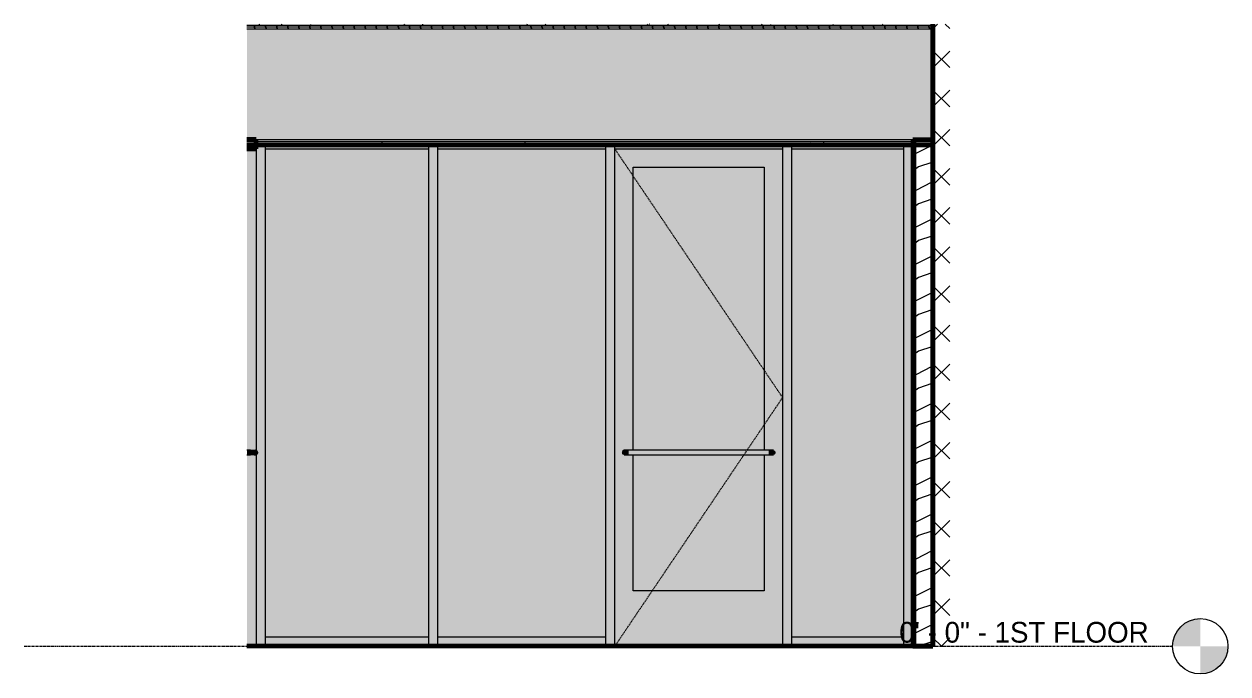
# Model space of a CAD drawing. Header units: inches. Extents: x -3547 to 1672, y -48 to 208.
# Drawn here: x -161.3 to 99.9, y -6 to 134.9 of the extents above; entities that cross this region are included whole.
import ezdxf

# ---------------------------------------------------------------- set-up
doc = ezdxf.new("R2010")
doc.units = ezdxf.units.IN
doc.header["$MEASUREMENT"] = 0
for name, pattern in [('Aligning Line 1_8_', [0.25, 0.125, -0.125]), ('Dash 1_16_', [0.125, 0.0625, -0.0625]), ('Grid Line 1_2_', [0.875, 0.5, -0.125, 0.125, -0.125])]:
    doc.linetypes.add(name, pattern=pattern)
for name, color, linetype, lineweight in [('0-2', 9, 'Continuous', 5), ('0-3', 165, 'Continuous', 5), ('0-4', 10, 'Continuous', 5), ('A-DOOR', 31, 'Continuous', 18), ('A-DOOR-1', 31, 'Dash 1_16_', 9), ('A-DOOR-2', 31, 'Continuous', 9), ('A-DOOR-FRAM', 31, 'Continuous', 9), ('A-DOOR-FRAM-1', 31, 'Continuous', 18), ('A-DOOR-GLAZ-1', 31, 'Continuous', 18), ('A-FLOR-5', 250, 'Continuous', 60), ('A-FLOR-7', 21, 'Continuous', 5), ('A-FLOR-8', 251, 'Continuous', 5), ('A-FLOR-LEVL', 51, 'Continuous', 9), ('A-FLOR-LEVL-1', 51, 'Grid Line 1_2_', 9), ('A-FLOR-LEVL-2', 151, 'Continuous', 9), ('A-FLOR-LEVL-3', 147, 'Continuous', 9), ('A-FLOR-MCUT-1', 7, 'Continuous', 18), ('A-FLOR-PATT-1', 253, 'Continuous', 9), ('A-FLOR-PATT-2', 90, 'Continuous', 9), ('A-GLAZ-CURT', 52, 'Continuous', 9), ('A-GLAZ-CWMG', 51, 'Continuous', 9), ('A-GLAZ-CWMG-1', 51, 'Continuous', 60), ('A-WALL', 113, 'Continuous', 18), ('A-WALL-5', 250, 'Continuous', 60), ('A-WALL-6', 113, 'Continuous', 60), ('A-WALL-PATT-2', 111, 'Continuous', 9), ('A-WALL-PATT-3', 252, 'Continuous', 9), ('G-ANNO-SYMB', 111, 'Aligning Line 1_8_', 9), ('G-ANNO-SYMB-1', 147, 'Aligning Line 1_8_', 9)]:
    doc.layers.add(name, color=color, linetype=linetype, lineweight=lineweight)
doc.styles.add('Century Gothic', font='ufonts.com_century-gothic.ttf', dxfattribs={"height": 4.5})

# ---------------------------------------------------------------- blocks, each defined once
blk = doc.blocks.new('Level - Level Head - Circle-V20-Elevation 5 - a')
at = {"layer": 'A-FLOR-LEVL'}
h = blk.add_hatch(color=256, dxfattribs=at)
edge = h.paths.add_edge_path(flags=0)
edge.add_line((11484.98, 0), (11478.98, 0))
edge.add_arc((11484.98, 0), 6, 90, 180, ccw=False)
edge.add_line((11484.98, 6), (11484.98, 0))
h = blk.add_hatch(color=256, dxfattribs=at)
edge = h.paths.add_edge_path(flags=0)
edge.add_line((11484.98, -6), (11484.98, 0))
edge.add_line((11484.98, 0), (11490.98, 0))
edge.add_arc((11484.98, 0), 6, 270, 360, ccw=False)
at = {"layer": 'A-FLOR-LEVL-2'}
blk.add_circle((11484.98, 0), 6, dxfattribs=at)
blk = doc.blocks.new('CTR - 2nd Phase_rvt-5-Elevation 5 - a')
at = {"layer": 'A-FLOR-LEVL-1'}
blk.add_line((11229.79, 0), (11478.98, 0), dxfattribs=at)
at = {"layer": '0-2'}
blk.add_blockref('Level - Level Head - Circle-V20-Elevation 5 - a', (0, 0), dxfattribs=at)
at = {"layer": 'A-FLOR-LEVL', "insert": (11419.67, 5.28), "char_height": 4.5, "width": 64.9935, "attachment_point": 1, "style": 'Century Gothic'}
blk.add_mtext('0\' - 0" - 1ST FLOOR', dxfattribs=at)
blk = doc.blocks.new('Level - Level Head - Circle-V21-Elevation 5 - a')
at = {"layer": 'A-FLOR-LEVL'}
h = blk.add_hatch(color=256, dxfattribs=at)
edge = h.paths.add_edge_path(flags=0)
edge.add_line((11484.98, 0), (11478.98, 0))
edge.add_arc((11484.98, 0), 6, 90, 180, ccw=False)
edge.add_line((11484.98, 6), (11484.98, 0))
h = blk.add_hatch(color=256, dxfattribs=at)
edge = h.paths.add_edge_path(flags=0)
edge.add_line((11484.98, -6), (11484.98, 0))
edge.add_line((11484.98, 0), (11490.98, 0))
edge.add_arc((11484.98, 0), 6, 270, 360, ccw=False)
at = {"layer": 'A-FLOR-LEVL-3'}
blk.add_circle((11484.98, 0), 6, dxfattribs=at)
blk = doc.blocks.new('CTR - 1st Phase - Unit Layouts_rvt-5-Elevation 5 - a')
at = {"layer": 'A-FLOR-LEVL-1'}
blk.add_line((11229.79, 0), (11478.98, 0), dxfattribs=at)
at = {"layer": '0-3'}
blk.add_blockref('Level - Level Head - Circle-V21-Elevation 5 - a', (0, 0), dxfattribs=at)
at = {"layer": 'A-FLOR-LEVL', "insert": (11419.67, 5.28), "char_height": 4.5, "width": 64.9935, "attachment_point": 1, "style": 'Century Gothic'}
blk.add_mtext('0\' - 0" - 1ST FLOOR', dxfattribs=at)
blk = doc.blocks.new('CTR  - Topography_rvt-5-Elevation 5 - a')
at = {"layer": 'A-FLOR-LEVL-1'}
blk.add_line((11229.79, 0), (11478.98, 0), dxfattribs=at)
at = {"layer": 'G-ANNO-SYMB-1'}
blk.add_line((11278.15, 0), (11430.61, 0), dxfattribs=at)
at = {"layer": '0-3'}
blk.add_blockref('Level - Level Head - Circle-V21-Elevation 5 - a', (0, 0), dxfattribs=at)
at = {"layer": 'A-FLOR-LEVL', "insert": (11419.67, 5.28), "char_height": 4.5, "width": 64.9935, "attachment_point": 1, "style": 'Century Gothic'}
blk.add_mtext('0\' - 0" - 1ST FLOOR', dxfattribs=at)
blk = doc.blocks.new('CTR - 1st Phase - Shell_rvt-5-Elevation 5 - a')
at = {"layer": 'A-FLOR-7'}
blk.add_hatch(color=256, dxfattribs=at).paths.add_polyline_path([(11426.99, 109.87), (11426.99, 133.87), (11278.15, 133.87), (11278.15, 109.87), (11354.38, 109.87)], flags=0)
at = {"layer": 'A-FLOR-8'}
blk.add_hatch(color=256, dxfattribs=at).paths.add_polyline_path([(11354.38, 109.37), (11426.99, 109.37), (11426.99, 109.87), (11278.15, 109.87), (11278.15, 109.37), (11319.56, 109.37)], flags=0)
at = {"layer": 'A-FLOR-PATT-1'}
h = blk.add_hatch(dxfattribs=at)
h.set_pattern_fill('FP_12', color=256, style=0, pattern_type=2)
h.set_pattern_definition([(0, (11348.647, 0), (7.68, 1.92), [0.634, -5.126, 0.634, -5.126, -30.72]), (0, (11348.647, 0), (7.68, 1.92), [-11.52, 0.634, -10.886, 0.634, -5.126, -13.44]), (0, (11348.647, 0), (7.68, 1.92), [-28.8, 0.634, -3.206, 0.634, -8.966]), (120, (11351.527, 0.96), (-5.502769, 5.691075), [0.634, -5.126, 0.634, -5.126, -30.72]), (120, (11351.527, 0.96), (-5.502769, 5.691075), [-11.52, 0.634, -10.886, 0.634, -5.126, -13.44]), (120, (11351.527, 0.96), (-5.502769, 5.691075), [-28.8, 0.634, -3.206, 0.634, -8.966]), (240, (11352.487, 4.8), (-2.17723, -7.611075), [0.634, -5.126, 0.634, -5.126, -30.72]), (240, (11352.487, 4.8), (-2.17723, -7.611075), [-11.52, 0.634, -10.886, 0.634, -5.126, -13.44]), (240, (11352.487, 4.8), (-2.17723, -7.611075), [-28.8, 0.634, -3.206, 0.634, -8.966])])
h.paths.add_polyline_path([(11278.15, 134.62), (11426.99, 134.62), (11426.99, 134.94), (11278.15, 134.94)], flags=0)
h = blk.add_hatch(dxfattribs=at)
h.set_pattern_fill('FP_13', color=256, style=0, pattern_type=2)
h.set_pattern_definition([(0, (11348.647, 0), (0, 2.399), []), (315, (11348.647, 0), (2.398506, 0), [3.393, -3.393]), (45, (11348.647, 0), (2.398506, 0), [3.393, -3.393])])
h.paths.add_polyline_path([(11354.38, 133.87), (11426.99, 133.87), (11426.99, 134.62), (11278.15, 134.62), (11278.15, 133.87)], flags=0)
at = {"layer": 'A-FLOR-PATT-2'}
h = blk.add_hatch(dxfattribs=at)
h.set_pattern_fill('FP_11', color=256, style=0, pattern_type=2)
h.set_pattern_definition([(0, (11348.647, 0), (15.36, 3.84), [0.634, -10.886, 0.634, -10.886, -61.44]), (0, (11348.647, 0), (15.36, 3.84), [-23.04, 0.634, -22.406, 0.634, -10.886, -26.88]), (0, (11348.647, 0), (15.36, 3.84), [-57.6, 0.634, -7.046, 0.634, -18.566]), (120, (11354.407, 1.92), (-11.00554, 11.38215), [0.634, -10.886, 0.634, -10.886, -61.44]), (120, (11354.407, 1.92), (-11.00554, 11.38215), [-23.04, 0.634, -22.406, 0.634, -10.886, -26.88]), (120, (11354.407, 1.92), (-11.00554, 11.38215), [-57.6, 0.634, -7.046, 0.634, -18.566]), (240, (11356.327, 9.6), (-4.35446, -15.22215), [0.634, -10.886, 0.634, -10.886, -61.44]), (240, (11356.327, 9.6), (-4.35446, -15.22215), [-23.04, 0.634, -22.406, 0.634, -10.886, -26.88]), (240, (11356.327, 9.6), (-4.35446, -15.22215), [-57.6, 0.634, -7.046, 0.634, -18.566])])
h.paths.add_polyline_path([(11355.96, 108.75), (11426.99, 108.75), (11426.99, 109.37), (11278.15, 109.37), (11278.15, 108.75), (11354.38, 108.75)], flags=0)
at = {"layer": 'A-FLOR-5'}
for p, q in [((11426.99, 108.75), (11426.99, 134.94)), ((11278.15, 108.75), (11426.99, 108.75)), ((11426.99, 0), (11278.15, 0)), ((11426.99, 0), (11426.99, 0))]:
    blk.add_line(p, q, dxfattribs=at)
at = {"layer": 'A-FLOR-LEVL-1'}
blk.add_line((11229.79, 0), (11478.98, 0), dxfattribs=at)
at = {"layer": 'A-FLOR-MCUT-1'}
for p, q in [((11426.99, 134.62), (11278.15, 134.62)), ((11426.99, 133.87), (11278.15, 133.87)), ((11426.99, 109.87), (11278.15, 109.87)), ((11426.99, 109.37), (11278.15, 109.37))]:
    blk.add_line(p, q, dxfattribs=at)
at = {"layer": 'G-ANNO-SYMB-1'}
blk.add_line((11278.15, 0), (11430.61, 0), dxfattribs=at)
at = {"layer": '0-3'}
blk.add_blockref('Level - Level Head - Circle-V21-Elevation 5 - a', (0, 0), dxfattribs=at)
at = {"layer": 'A-FLOR-LEVL', "insert": (11419.67, 5.28), "char_height": 4.5, "width": 64.9935, "attachment_point": 1, "style": 'Century Gothic'}
blk.add_mtext('0\' - 0" - 1ST FLOOR', dxfattribs=at)
blk = doc.blocks.new('CTR - 1st Phase -Stairs _ Elevators_rvt-5-Elevation 5 - a')
at = {"layer": 'A-WALL-PATT-3'}
h = blk.add_hatch(dxfattribs=at)
h.set_pattern_fill('FP_14', color=256, style=0, pattern_type=2)
h.set_pattern_definition([(45, (11348.647, 0), (-4.24264, 4.24264), []), (135, (11348.647, 0), (-4.24264, -4.24264), [])])
h.paths.add_polyline_path([(11430.61, 0), (11430.61, 134.94), (11426.99, 134.94), (11426.99, 0)], flags=0)
at = {"layer": 'A-FLOR-LEVL-1'}
blk.add_line((11229.79, 0), (11478.98, 0), dxfattribs=at)
at = {"layer": 'A-WALL-5'}
blk.add_line((11426.99, 134.94), (11426.99, 0), dxfattribs=at)
at = {"layer": '0-3'}
blk.add_blockref('Level - Level Head - Circle-V21-Elevation 5 - a', (0, 0), dxfattribs=at)
at = {"layer": 'A-FLOR-LEVL', "insert": (11419.67, 5.28), "char_height": 4.5, "width": 64.9935, "attachment_point": 1, "style": 'Century Gothic'}
blk.add_mtext('0\' - 0" - 1ST FLOOR', dxfattribs=at)
blk = doc.blocks.new('Storefront_Entry_Door-_Single_7051 - Store Front Single Door-2030641-Elevation 5 - a')
at = {"layer": 'A-DOOR-2'}
for points in [[(11278.91, 42), (11278.91, 42.5), (11278.15, 42.48), (11278.15, 42)], [(11278.91, 41.5), (11278.91, 42), (11278.15, 42), (11278.15, 41.5), (11278.75, 41.5)], [(11278.91, 41.5), (11279.02, 41.52), (11279.87, 41.52), (11279.74, 41.56), (11279.69, 41.56), (11279.58, 41.64), (11279.56, 41.65), (11279.54, 41.7), (11279.48, 41.75), (11279.43, 41.87), (11279.41, 42), (11278.91, 42), (11278.91, 41.51)], [(11279.91, 41.5), (11280.27, 41.65), (11280.41, 42), (11280.27, 42.35), (11279.91, 42.5), (11279.56, 42.35), (11279.41, 42), (11279.56, 41.65)]]:
    blk.add_hatch(color=256, dxfattribs=at).paths.add_polyline_path(points, flags=0)
h = blk.add_hatch(color=256, dxfattribs=at)
h.paths.add_polyline_path([(11279.66, 42.43), (11279.66, 42.45), (11279.67, 42.43)], flags=0)
h.paths.add_polyline_path([(11279.14, 42), (11279.41, 42), (11279.45, 42.17), (11279.51, 42.29), (11279.62, 42.4), (11279.71, 42.45), (11279.8, 42.5), (11278.91, 42.48), (11278.91, 42), (11279.12, 42)], flags=0)
for p, q in [((11278.91, 42.5), (11278.15, 42.5)), ((11278.15, 41.5), (11278.91, 41.5))]:
    blk.add_line(p, q, dxfattribs=at)
at = {"layer": 'A-DOOR-2', "flags": 128}
for points in [[(11278.91, 42.5), (11278.95, 42.5), (11278.99, 42.5), (11279.03, 42.5), (11279.07, 42.5), (11279.11, 42.5), (11279.15, 42.5), (11279.19, 42.5), (11279.23, 42.5), (11279.27, 42.5), (11279.3, 42.5), (11279.34, 42.5), (11279.38, 42.5), (11279.41, 42.5), (11279.45, 42.5), (11279.48, 42.5), (11279.51, 42.5), (11279.54, 42.5), (11279.57, 42.5), (11279.6, 42.5), (11279.63, 42.5), (11279.66, 42.5), (11279.69, 42.5), (11279.71, 42.5), (11279.73, 42.5), (11279.76, 42.5), (11279.78, 42.5), (11279.8, 42.5), (11279.81, 42.5), (11279.83, 42.5), (11279.85, 42.5), (11279.86, 42.5), (11279.87, 42.5), (11279.88, 42.5), (11279.89, 42.5), (11279.9, 42.5), (11279.91, 42.5), (11279.91, 42.5)], [(11279.91, 42.5), (11279.93, 42.5), (11279.95, 42.5), (11279.97, 42.5), (11279.99, 42.49), (11280.01, 42.49), (11280.03, 42.49), (11280.05, 42.48), (11280.07, 42.47), (11280.09, 42.47), (11280.11, 42.46), (11280.13, 42.45), (11280.15, 42.44), (11280.16, 42.43), (11280.18, 42.42), (11280.2, 42.41), (11280.21, 42.4), (11280.23, 42.39), (11280.24, 42.38), (11280.26, 42.36)], [(11280.27, 42.35), (11280.29, 42.33), (11280.3, 42.32), (11280.31, 42.3), (11280.32, 42.29), (11280.34, 42.27), (11280.35, 42.25), (11280.36, 42.24), (11280.36, 42.22), (11280.37, 42.2), (11280.38, 42.18), (11280.39, 42.16), (11280.39, 42.14), (11280.4, 42.12), (11280.4, 42.1), (11280.41, 42.08), (11280.41, 42.07), (11280.41, 42.05), (11280.41, 42.03), (11280.41, 42.01)], [(11280.41, 42), (11280.41, 41.98), (11280.41, 41.96), (11280.41, 41.94), (11280.41, 41.92), (11280.4, 41.9), (11280.4, 41.88), (11280.39, 41.86), (11280.39, 41.84), (11280.38, 41.82), (11280.37, 41.81), (11280.37, 41.79), (11280.36, 41.77), (11280.35, 41.75), (11280.34, 41.73), (11280.33, 41.72), (11280.32, 41.7), (11280.3, 41.69), (11280.29, 41.67), (11280.28, 41.66)], [(11279.91, 41.5), (11279.91, 41.5), (11279.9, 41.5), (11279.89, 41.5), (11279.89, 41.5), (11279.88, 41.5), (11279.86, 41.5), (11279.85, 41.5), (11279.84, 41.5), (11279.82, 41.5), (11279.8, 41.5), (11279.78, 41.5), (11279.76, 41.5), (11279.74, 41.5), (11279.72, 41.5), (11279.69, 41.5), (11279.67, 41.5), (11279.64, 41.5), (11279.61, 41.5), (11279.58, 41.5), (11279.55, 41.5), (11279.52, 41.5), (11279.49, 41.5), (11279.45, 41.5), (11279.42, 41.5), (11279.39, 41.5), (11279.35, 41.5), (11279.31, 41.5), (11279.28, 41.5), (11279.24, 41.5), (11279.2, 41.5), (11279.16, 41.5), (11279.12, 41.5), (11279.08, 41.5), (11279.04, 41.5), (11279.01, 41.5), (11278.97, 41.5), (11278.93, 41.5), (11278.91, 41.5)], [(11280.26, 41.64), (11280.25, 41.63), (11280.23, 41.61), (11280.22, 41.6), (11280.2, 41.59), (11280.18, 41.58), (11280.17, 41.57), (11280.15, 41.56), (11280.13, 41.55), (11280.11, 41.54), (11280.1, 41.53), (11280.08, 41.53), (11280.06, 41.52), (11280.04, 41.52), (11280.02, 41.51), (11280, 41.51), (11279.98, 41.5), (11279.96, 41.5), (11279.94, 41.5), (11279.92, 41.5)]]:
    blk.add_lwpolyline(points, dxfattribs=at)
at = {"layer": 'A-DOOR-2'}
for start, end in [(0, 180), (180, 360)]:
    blk.add_arc((11279.91, 42), 0.5, start, end, dxfattribs=at)
blk = doc.blocks.new('Rectangular Mullion - 2_ x 4_ rectangular-1892388-Elevation 5 - a')
at = {"layer": 'A-GLAZ-CWMG'}
blk.add_hatch(color=256, dxfattribs=at).paths.add_polyline_path([(11280.16, 107.88), (11280.16, 108.75), (11278.15, 108.75), (11278.15, 107.88)], flags=0)
at = {"layer": 'A-GLAZ-CWMG-1'}
for p, q in [((11280.16, 109.88), (11278.15, 109.88)), ((11280.16, 107.88), (11280.16, 109.88)), ((11278.15, 107.88), (11280.16, 107.88))]:
    blk.add_line(p, q, dxfattribs=at)
blk = doc.blocks.new('Rectangular Mullion - 2_ x 4_ rectangular-2030640-Elevation 5 - a')
at = {"layer": 'A-GLAZ-CWMG'}
h = blk.add_hatch(color=256, dxfattribs=at)
h.paths.add_polyline_path([(11280.16, 0), (11280.15, 41.6), (11279.89, 41.51), (11279.86, 41.52), (11279.55, 41.5), (11278.91, 41.5), (11278.15, 41.5), (11278.15, 0)], flags=0)
h.paths.add_polyline_path([(11279.79, 41.55), (11279.67, 41.58), (11279.69, 41.56), (11279.78, 41.55)], flags=0)
h.paths.add_polyline_path([(11279.55, 41.58), (11279.48, 41.75), (11279.52, 41.74), (11279.41, 42), (11279.44, 41.85), (11279.52, 41.65)], flags=0)
h.paths.add_polyline_path([(11279.56, 42.35), (11279.91, 42.5), (11280.16, 42.4), (11280.16, 107.88), (11278.15, 107.88), (11278.15, 42.5), (11279.74, 42.48), (11279.64, 42.43), (11279.62, 42.4), (11279.6, 42.38)], flags=0)
h.paths.add_polyline_path([(11279.41, 42), (11279.51, 42.29), (11279.47, 42.22), (11279.42, 42.07)], flags=0)
h.paths.add_polyline_path([(11279.66, 42.43), (11279.71, 42.47), (11279.71, 42.45), (11279.67, 42.43)], flags=0)
for p, q in [((11280.16, 107.88), (11280.16, 42.4)), ((11280.16, 41.6), (11280.16, 0))]:
    blk.add_line(p, q, dxfattribs=at)
blk = doc.blocks.new('System Panel - Glazed-2030649-Elevation 5 - a')
at = {"layer": 'A-GLAZ-CURT'}
blk.add_hatch(color=256, dxfattribs=at).paths.add_polyline_path([(11317.56, 2), (11317.56, 107.88), (11282.16, 107.88), (11282.16, 2), (11316.27, 2)], flags=0)
blk = doc.blocks.new('Rectangular Mullion - 2_ x 4_ rectangular-2088884-Elevation 5 - a')
at = {"layer": 'A-GLAZ-CWMG'}
blk.add_hatch(color=256, dxfattribs=at).paths.add_polyline_path([(11420.61, 107.88), (11420.61, 108.75), (11396.36, 108.75), (11396.36, 107.88)], flags=0)
for p, q in [((11396.36, 107.88), (11396.36, 108.75)), ((11396.36, 107.88), (11420.61, 107.88)), ((11420.61, 108.75), (11420.61, 107.88))]:
    blk.add_line(p, q, dxfattribs=at)
blk = doc.blocks.new('Rectangular Mullion - 2_ x 4_ rectangular-1890816-Elevation 5 - a')
at = {"layer": 'A-GLAZ-CWMG'}
blk.add_hatch(color=256, dxfattribs=at).paths.add_polyline_path([(11282.16, 0), (11317.56, 0), (11317.56, 2), (11282.16, 2)], flags=0)
for p, q in [((11282.16, 0), (11282.16, 2)), ((11317.56, 2), (11282.16, 2)), ((11317.56, 2), (11317.56, 0))]:
    blk.add_line(p, q, dxfattribs=at)
blk = doc.blocks.new('Rectangular Mullion - 2_ x 4_ rectangular-2030642-Elevation 5 - a')
at = {"layer": 'A-GLAZ-CWMG'}
blk.add_hatch(color=256, dxfattribs=at).paths.add_polyline_path([(11420.61, 0), (11422.61, 0), (11422.61, 108.75), (11420.61, 108.75), (11420.61, 67.47)], flags=0)
blk.add_line((11420.61, 108.75), (11420.61, 0), dxfattribs=at)
blk = doc.blocks.new('Rectangular Mullion - 2_ x 4_ rectangular-2030650-Elevation 5 - a')
at = {"layer": 'A-GLAZ-CWMG'}
blk.add_hatch(color=256, dxfattribs=at).paths.add_polyline_path([(11280.16, 0), (11282.16, 0), (11282.16, 108.75), (11280.16, 108.75), (11280.16, 42.4), (11280.27, 42.35), (11280.41, 42), (11280.27, 41.65), (11280.16, 41.6), (11280.16, 33.73)], flags=0)
blk.add_line((11282.16, 0), (11282.16, 108.75), dxfattribs=at)
blk = doc.blocks.new('Storefront_Entry_Door-_Single_7051 - Store Front Single Door-2030651-Elevation 5 - a')
at = {"layer": 'A-DOOR'}
for points in [[(11360.96, 41.5), (11360.96, 42), (11359.46, 42), (11359.5, 41.81), (11359.55, 41.73), (11359.63, 41.63), (11359.77, 41.54), (11359.91, 41.51), (11360.03, 41.51), (11360.15, 41.5), (11360.89, 41.52), (11360.93, 41.51)], [(11360.96, 42), (11360.96, 42.5), (11360.33, 42.5), (11359.86, 42.48), (11359.73, 42.43), (11359.55, 42.28), (11359.5, 42.19), (11359.48, 42.13), (11359.48, 42), (11360.93, 42)], [(11382.97, 42), (11391.36, 42), (11391.36, 42.5), (11360.96, 42.48), (11360.96, 42), (11373.44, 42)], [(11382.97, 41.5), (11391.36, 41.52), (11391.36, 42), (11360.96, 42), (11360.96, 41.5), (11373.44, 41.5)], [(11391.36, 42), (11392.86, 42), (11392.81, 42.21), (11392.76, 42.29), (11392.66, 42.39), (11392.59, 42.44), (11392.43, 42.49), (11392.29, 42.49), (11392.19, 42.49), (11391.65, 42.49), (11391.36, 42.48), (11391.36, 42.13)], [(11392.36, 41.5), (11392.52, 41.53), (11392.66, 41.6), (11392.76, 41.71), (11392.82, 41.81), (11392.84, 41.87), (11392.84, 42), (11391.36, 42), (11391.36, 41.5), (11391.59, 41.51), (11392.34, 41.5)]]:
    blk.add_hatch(color=256, dxfattribs=at).paths.add_polyline_path(points, flags=0)
at = {"layer": 'A-DOOR-FRAM-1'}
h = blk.add_hatch(color=256, dxfattribs=at)
h.paths.add_polyline_path([(11390.36, 0), (11394.36, 0), (11394.36, 107.88), (11357.96, 107.88), (11357.96, 0), (11373.44, 0)], flags=0)
h.paths.add_polyline_path([(11361.96, 12), (11361.96, 41.5), (11360.62, 41.52), (11360.31, 41.51), (11360.11, 41.51), (11360.03, 41.51), (11359.91, 41.51), (11359.75, 41.55), (11359.71, 41.57), (11359.6, 41.66), (11359.5, 41.81), (11359.48, 41.87), (11359.46, 42), (11359.5, 42.19), (11359.58, 42.31), (11359.61, 42.35), (11359.75, 42.44), (11359.79, 42.46), (11359.96, 42.49), (11360.51, 42.5), (11360.96, 42.5), (11361.96, 42.5), (11361.96, 103.88), (11390.36, 103.88), (11390.36, 42.5), (11392.5, 42.48), (11392.63, 42.41), (11392.76, 42.29), (11392.82, 42.19), (11392.84, 42.13), (11392.86, 42), (11392.82, 41.81), (11392.76, 41.71), (11392.71, 41.65), (11392.59, 41.56), (11392.43, 41.51), (11392.28, 41.51), (11392.19, 41.51), (11391.65, 41.51), (11391.3, 41.5), (11390.36, 41.5), (11390.36, 12), (11373.44, 12)], flags=0)
at = {"layer": 'A-DOOR-GLAZ-1'}
h = blk.add_hatch(color=256, dxfattribs=at)
h.paths.add_polyline_path([(11390.36, 12), (11390.36, 41.5), (11361.96, 41.5), (11361.96, 12), (11373.44, 12)], flags=0)
h.paths.add_polyline_path([(11387.73, 42.5), (11390.36, 42.5), (11390.36, 103.88), (11361.96, 103.88), (11361.96, 42.5), (11382.97, 42.5)], flags=0)
at = {"layer": 'A-DOOR-1'}
for p, q in [((11394.36, 53.94), (11357.96, 107.88)), ((11357.96, 0), (11394.36, 53.94))]:
    blk.add_line(p, q, dxfattribs=at)
at = {"layer": 'A-DOOR-2'}
for p, q in [((11391.36, 42.5), (11360.96, 42.5)), ((11360.96, 41.5), (11391.36, 41.5))]:
    blk.add_line(p, q, dxfattribs=at)
at = {"layer": 'A-DOOR-2', "flags": 128}
for points in [[(11360.96, 42.5), (11360.42, 42.5), (11360.05, 42.5), (11359.96, 42.5)], [(11392.36, 42.5), (11392.2, 42.5), (11391.78, 42.5), (11391.36, 42.5)], [(11359.96, 41.5), (11360.12, 41.5), (11360.54, 41.5), (11360.96, 41.5)], [(11391.36, 41.5), (11391.9, 41.5), (11392.27, 41.5), (11392.36, 41.5)]]:
    blk.add_lwpolyline(points, dxfattribs=at)
at = {"layer": 'A-DOOR-2'}
blk.add_arc((11359.96, 42), 0.5, 86.1684, 135, dxfattribs=at)
at = {"layer": 'A-DOOR-FRAM'}
for p, q in [((11361.96, 42.5), (11361.96, 103.88)), ((11361.96, 103.88), (11390.36, 103.88)), ((11390.36, 103.88), (11390.36, 42.5)), ((11361.96, 12), (11361.96, 41.5)), ((11390.36, 41.5), (11390.36, 12)), ((11390.36, 12), (11361.96, 12))]:
    blk.add_line(p, q, dxfattribs=at)
blk = doc.blocks.new('Rectangular Mullion - 2_ x 4_ rectangular-1890806-Elevation 5 - a')
at = {"layer": 'A-GLAZ-CWMG'}
blk.add_hatch(color=256, dxfattribs=at).paths.add_polyline_path([(11354.38, 107.88), (11355.96, 107.88), (11355.96, 108.75), (11319.56, 108.75), (11319.56, 107.88)], flags=0)
for p, q in [((11319.56, 107.88), (11319.56, 108.75)), ((11319.56, 107.88), (11355.96, 107.88)), ((11355.96, 108.75), (11355.96, 107.88))]:
    blk.add_line(p, q, dxfattribs=at)
blk = doc.blocks.new('Rectangular Mullion - 2_ x 4_ rectangular-V6-Elevation 5 - a')
at = {"layer": 'A-GLAZ-CWMG'}
blk.add_hatch(color=256, dxfattribs=at).paths.add_polyline_path([(11355.96, 0), (11357.96, 0), (11357.96, 108.75), (11355.96, 108.75), (11355.96, 12)], flags=0)
for p, q in [((11355.96, 108.75), (11355.96, 0)), ((11357.96, 0), (11357.96, 108.75))]:
    blk.add_line(p, q, dxfattribs=at)
blk = doc.blocks.new('System Panel - Glazed-2088886-Elevation 5 - a')
at = {"layer": 'A-GLAZ-CURT'}
blk.add_hatch(color=256, dxfattribs=at).paths.add_polyline_path([(11396.36, 2), (11420.61, 2), (11420.61, 107.88), (11396.36, 107.88), (11396.36, 67.47)], flags=0)
blk = doc.blocks.new('System Panel - Glazed-2030653-Elevation 5 - a')
at = {"layer": 'A-GLAZ-CURT'}
blk.add_hatch(color=256, dxfattribs=at).paths.add_polyline_path([(11354.38, 2), (11355.96, 2), (11355.96, 107.88), (11319.56, 107.88), (11319.56, 2)], flags=0)
blk = doc.blocks.new('Rectangular Mullion - 2_ x 4_ rectangular-1978849-Elevation 5 - a')
at = {"layer": 'A-GLAZ-CWMG'}
blk.add_hatch(color=256, dxfattribs=at).paths.add_polyline_path([(11361.96, 107.88), (11394.36, 107.88), (11394.36, 108.75), (11357.96, 108.75), (11357.96, 107.88)], flags=0)
for p, q in [((11357.96, 107.88), (11357.96, 108.75)), ((11357.96, 107.88), (11394.36, 107.88)), ((11394.36, 108.75), (11394.36, 107.88))]:
    blk.add_line(p, q, dxfattribs=at)
blk = doc.blocks.new('Rectangular Mullion - 2_ x 4_ rectangular-2088885-Elevation 5 - a')
at = {"layer": 'A-GLAZ-CWMG'}
blk.add_hatch(color=256, dxfattribs=at).paths.add_polyline_path([(11420.61, 0), (11420.61, 2), (11396.36, 2), (11396.36, 0)], flags=0)
for p, q in [((11396.36, 0), (11396.36, 2)), ((11420.61, 2), (11396.36, 2)), ((11420.61, 2), (11420.61, 0))]:
    blk.add_line(p, q, dxfattribs=at)
blk = doc.blocks.new('Rectangular Mullion - 2_ x 4_ rectangular-2030648-Elevation 5 - a')
at = {"layer": 'A-GLAZ-CWMG'}
blk.add_hatch(color=256, dxfattribs=at).paths.add_polyline_path([(11396.36, 0), (11396.36, 108.75), (11394.36, 108.75), (11394.36, 0)], flags=0)
for p, q in [((11394.36, 108.75), (11394.36, 0)), ((11396.36, 0), (11396.36, 108.75))]:
    blk.add_line(p, q, dxfattribs=at)
blk = doc.blocks.new('Rectangular Mullion - 2_ x 4_ rectangular-1978850-Elevation 5 - a')
at = {"layer": 'A-GLAZ-CWMG'}
blk.add_hatch(color=256, dxfattribs=at).paths.add_polyline_path([(11354.38, 0), (11355.96, 0), (11355.96, 2), (11319.56, 2), (11319.56, 0)], flags=0)
for p, q in [((11319.56, 0), (11319.56, 2)), ((11355.96, 2), (11319.56, 2)), ((11355.96, 2), (11355.96, 0))]:
    blk.add_line(p, q, dxfattribs=at)
blk = doc.blocks.new('Rectangular Mullion - 2_ x 4_ rectangular-1978848-Elevation 5 - a')
at = {"layer": 'A-GLAZ-CWMG'}
blk.add_hatch(color=256, dxfattribs=at).paths.add_polyline_path([(11317.56, 107.88), (11317.56, 108.75), (11282.16, 108.75), (11282.16, 107.88)], flags=0)
for p, q in [((11282.16, 107.88), (11282.16, 108.75)), ((11282.16, 107.88), (11317.56, 107.88)), ((11317.56, 108.75), (11317.56, 107.88))]:
    blk.add_line(p, q, dxfattribs=at)
blk = doc.blocks.new('Level - Level Head - Circle-50818-Elevation 5 - a')
at = {"layer": 'A-FLOR-LEVL'}
h = blk.add_hatch(color=256, dxfattribs=at)
edge = h.paths.add_edge_path(flags=0)
edge.add_line((11484.98, 0), (11478.98, 0))
edge.add_arc((11484.98, 0), 6, 90, 180, ccw=False)
edge.add_line((11484.98, 6), (11484.98, 0))
h = blk.add_hatch(color=256, dxfattribs=at)
edge = h.paths.add_edge_path(flags=0)
edge.add_line((11484.98, -6), (11484.98, 0))
edge.add_line((11484.98, 0), (11490.98, 0))
edge.add_arc((11484.98, 0), 6, 270, 360, ccw=False)
blk.add_circle((11484.98, 0), 6, dxfattribs=at)

msp = doc.modelspace()

# ---------------------------------------------------------------- hatches: boundary and pattern name
at = {"layer": 'A-WALL'}
msp.add_hatch(color=256, dxfattribs=at).paths.add_polyline_path([(35.69, 0), (35.94, 0), (35.94, 108.75), (35.69, 108.75), (35.69, 67.47)], flags=0)
at = {"layer": 'A-WALL-PATT-2'}
h = msp.add_hatch(dxfattribs=at)
h.set_pattern_fill('FP_16', color=256, style=0, pattern_type=2)
h.set_pattern_definition([(0, (-42.4067, 0), (15.36, 3.84), [0.634, -10.886, 0.634, -10.886, -61.44]), (0, (-42.4067, 0), (15.36, 3.84), [-23.04, 0.634, -22.406, 0.634, -10.886, -26.88]), (0, (-42.4067, 0), (15.36, 3.84), [-57.6, 0.634, -7.046, 0.634, -18.566]), (120, (-36.6467, 1.92), (-11.00554, 11.38215), [0.634, -10.886, 0.634, -10.886, -61.44]), (120, (-36.6467, 1.92), (-11.00554, 11.38215), [-23.04, 0.634, -22.406, 0.634, -10.886, -26.88]), (120, (-36.6467, 1.92), (-11.00554, 11.38215), [-57.6, 0.634, -7.046, 0.634, -18.566]), (240, (-34.7267, 9.6), (-4.35446, -15.22215), [0.634, -10.886, 0.634, -10.886, -61.44]), (240, (-34.7267, 9.6), (-4.35446, -15.22215), [-23.04, 0.634, -22.406, 0.634, -10.886, -26.88]), (240, (-34.7267, 9.6), (-4.35446, -15.22215), [-57.6, 0.634, -7.046, 0.634, -18.566])])
h.paths.add_polyline_path([(31.56, 0), (32.19, 0), (32.19, 108.75), (31.56, 108.75), (31.56, 67.47)], flags=0)
h = msp.add_hatch(dxfattribs=at)
h.set_pattern_fill('FP_15', color=256, style=0, pattern_type=2)
h.set_pattern_definition([(216.87, (-39.2077, 7.997), (23.989771, 15.993643), [3.998, -35.986]), (206.565, (-34.4097, 5.598), (-7.99708, -7.99662), [8.941, -8.941]), (198.435, (-34.4097, 1.599), (-15.993845, -7.9971), [5.058, -20.23])])
h.paths.add_polyline_path([(32.19, 0), (35.69, 0), (35.69, 108.75), (32.19, 108.75), (32.19, 67.47)], flags=0)

# ---------------------------------------------------------------- linework, layer by layer
at = {"layer": 'A-FLOR-LEVL-1'}
msp.add_line((-161.26, 0), (87.93, 0), dxfattribs=at)
at = {"layer": 'A-WALL'}
for p, q in [((32.19, 0), (32.19, 109.87)), ((35.69, 0), (35.69, 109.87))]:
    msp.add_line(p, q, dxfattribs=at)
at = {"layer": 'A-WALL-6'}
for p, q in [((31.56, 109.87), (31.56, 0)), ((35.94, 109.87), (31.56, 109.87)), ((35.94, 0), (35.94, 109.87)), ((31.56, 0), (35.94, 0))]:
    msp.add_line(p, q, dxfattribs=at)
at = {"layer": 'G-ANNO-SYMB'}
msp.add_line((-112.9, 0), (39.56, 0), dxfattribs=at)

# ---------------------------------------------------------------- block references
at = {"layer": '0-4'}
for name in ['CTR - 1st Phase - Shell_rvt-5-Elevation 5 - a', 'CTR - 1st Phase -Stairs _ Elevators_rvt-5-Elevation 5 - a', 'CTR - 2nd Phase_rvt-5-Elevation 5 - a', 'CTR - 1st Phase - Unit Layouts_rvt-5-Elevation 5 - a', 'CTR  - Topography_rvt-5-Elevation 5 - a']:
    msp.add_blockref(name, (-11391.05, 0), dxfattribs=at)
at = {"layer": 'A-DOOR'}
msp.add_blockref('Storefront_Entry_Door-_Single_7051 - Store Front Single Door-2030651-Elevation 5 - a', (-11391.05, 0), dxfattribs=at)
at = {"layer": 'A-DOOR-2'}
msp.add_blockref('Storefront_Entry_Door-_Single_7051 - Store Front Single Door-2030641-Elevation 5 - a', (-11391.05, 0), dxfattribs=at)
at = {"layer": 'A-FLOR-LEVL'}
msp.add_blockref('Level - Level Head - Circle-50818-Elevation 5 - a', (-11391.05, 0), dxfattribs=at)
at = {"layer": 'A-GLAZ-CURT'}
for name in ['System Panel - Glazed-2030649-Elevation 5 - a', 'System Panel - Glazed-2030653-Elevation 5 - a', 'System Panel - Glazed-2088886-Elevation 5 - a']:
    msp.add_blockref(name, (-11391.05, 0), dxfattribs=at)
at = {"layer": 'A-GLAZ-CWMG'}
for name, p in [('Rectangular Mullion - 2_ x 4_ rectangular-1892388-Elevation 5 - a', (-11391.05, 0)), ('Rectangular Mullion - 2_ x 4_ rectangular-2030640-Elevation 5 - a', (-11391.05, 0)), ('Rectangular Mullion - 2_ x 4_ rectangular-2030650-Elevation 5 - a', (-11391.05, 0)), ('Rectangular Mullion - 2_ x 4_ rectangular-1978848-Elevation 5 - a', (-11391.05, 0)), ('Rectangular Mullion - 2_ x 4_ rectangular-2030648-Elevation 5 - a', (-11467.85, 0)), ('Rectangular Mullion - 2_ x 4_ rectangular-1890806-Elevation 5 - a', (-11391.05, 0)), ('Rectangular Mullion - 2_ x 4_ rectangular-V6-Elevation 5 - a', (-11391.05, 0)), ('Rectangular Mullion - 2_ x 4_ rectangular-1978849-Elevation 5 - a', (-11391.05, 0)), ('Rectangular Mullion - 2_ x 4_ rectangular-2030648-Elevation 5 - a', (-11391.05, 0)), ('Rectangular Mullion - 2_ x 4_ rectangular-2088884-Elevation 5 - a', (-11391.05, 0)), ('Rectangular Mullion - 2_ x 4_ rectangular-2030642-Elevation 5 - a', (-11391.05, 0)), ('Rectangular Mullion - 2_ x 4_ rectangular-1890816-Elevation 5 - a', (-11391.05, 0)), ('Rectangular Mullion - 2_ x 4_ rectangular-1978850-Elevation 5 - a', (-11391.05, 0)), ('Rectangular Mullion - 2_ x 4_ rectangular-2088885-Elevation 5 - a', (-11391.05, 0))]:
    msp.add_blockref(name, p, dxfattribs=at)

# ---------------------------------------------------------------- texts
at = {"layer": 'A-FLOR-LEVL', "insert": (28.62, 5.28), "char_height": 4.5, "width": 64.9935, "attachment_point": 1, "style": 'Century Gothic'}
msp.add_mtext('0\' - 0" - 1ST FLOOR', dxfattribs=at)

doc.saveas('drawing.dxf')
